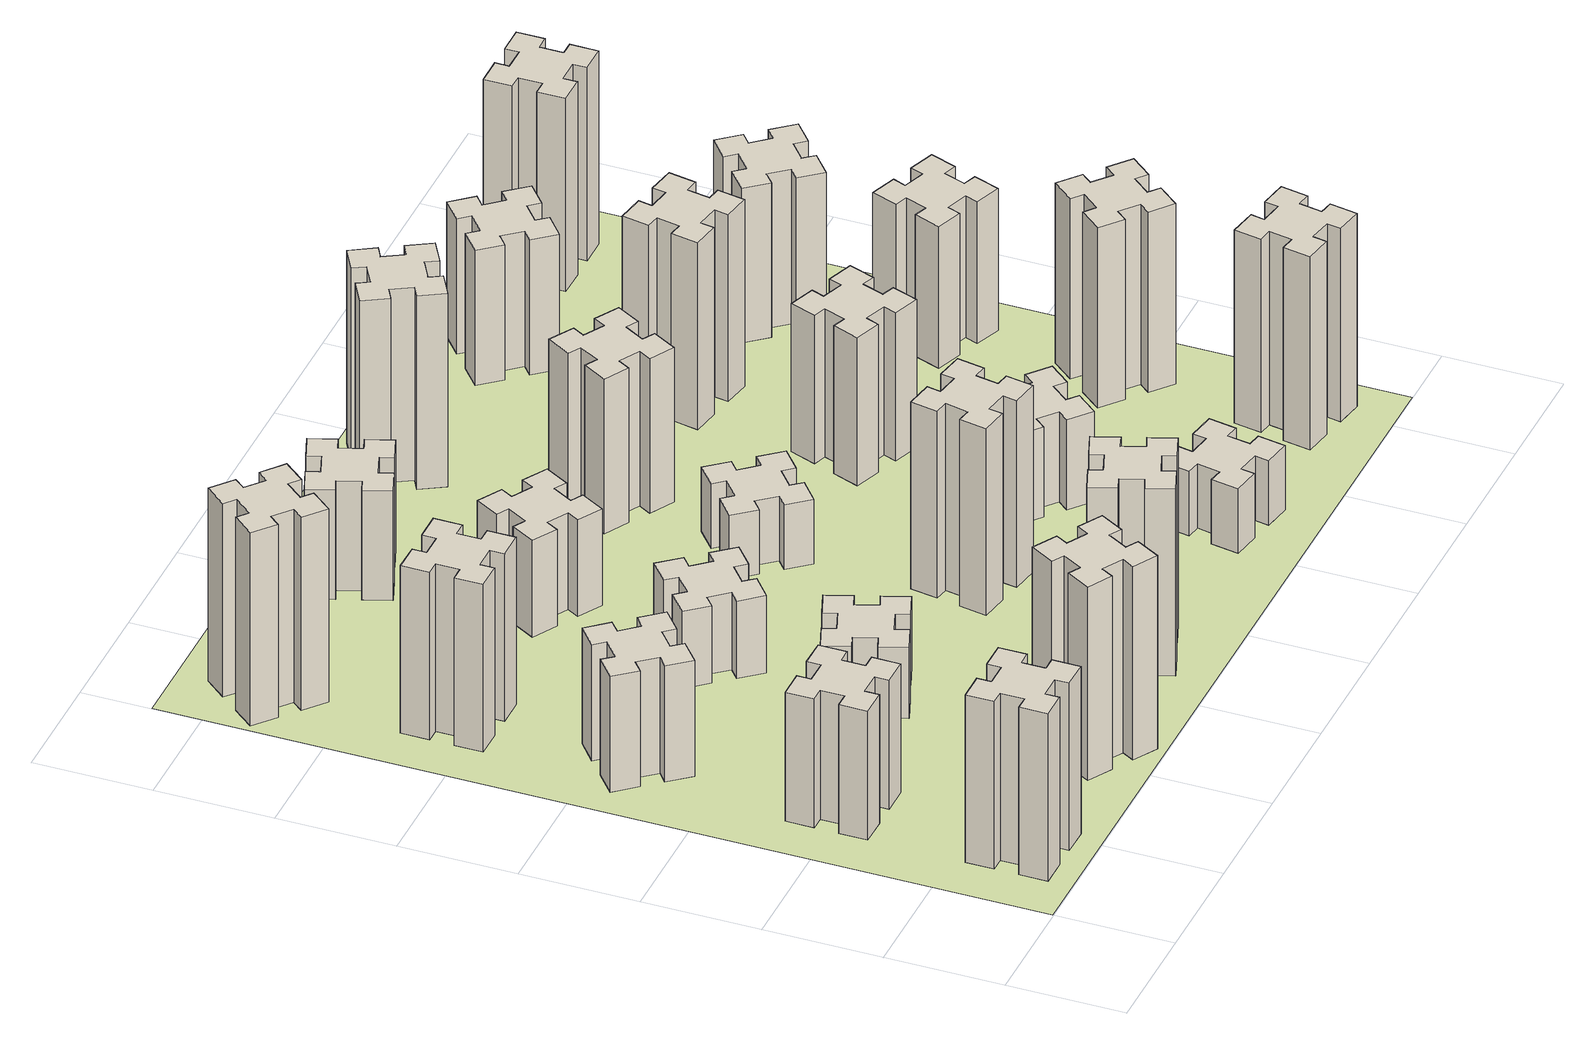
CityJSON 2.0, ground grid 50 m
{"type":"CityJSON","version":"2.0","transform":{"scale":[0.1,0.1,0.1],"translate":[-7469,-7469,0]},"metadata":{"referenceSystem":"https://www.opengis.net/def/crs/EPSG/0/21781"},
"CityObjects":{
"building1":{"type":"Building","attributes":{"class":"1000","function":"1000","usage":"1000","yearOfConstruction":2016,"roofType":"1000","measuredHeight":78,"storeysAboveGround":30,"storeysBelowGround":0},"geometry":[{"type":"Solid","lod":"1","boundaries":[[[[0,1,2,3,4,5,6,7,8,9,10,11,12,13,14,15,16,17,18,19]],[[17,16,20,21]],[[16,15,22,20]],[[15,14,23,22]],[[14,13,24,23]],[[13,12,25,24]],[[12,11,26,25]],[[11,10,27,26]],[[10,9,28,27]],[[9,8,29,28]],[[8,7,30,29]],[[7,6,31,30]],[[6,5,32,31]],[[5,4,33,32]],[[4,3,34,33]],[[3,2,35,34]],[[2,1,36,35]],[[1,0,37,36]],[[0,19,38,37]],[[19,18,39,38]],[[18,17,21,39]],[[24,25,26,27,28,29,30,31,32,33,34,35,36,37,38,39,21,20,22,23]]]]}]},
"building2":{"type":"Building","attributes":{"class":"1000","function":"1000","usage":"1000","yearOfConstruction":2016,"roofType":"1000","measuredHeight":60,"storeysAboveGround":30,"storeysBelowGround":0},"geometry":[{"type":"Solid","lod":"1","boundaries":[[[[40,41,42,43,44,45,46,47,48,49,50,51,52,53,54,55,56,57,58,59]],[[57,56,60,61]],[[56,55,62,60]],[[55,54,63,62]],[[54,53,64,63]],[[53,52,65,64]],[[52,51,66,65]],[[51,50,67,66]],[[50,49,68,67]],[[49,48,69,68]],[[48,47,70,69]],[[47,46,71,70]],[[46,45,72,71]],[[45,44,73,72]],[[44,43,74,73]],[[43,42,75,74]],[[42,41,76,75]],[[41,40,77,76]],[[40,59,78,77]],[[59,58,79,78]],[[58,57,61,79]],[[64,65,66,67,68,69,70,71,72,73,74,75,76,77,78,79,61,60,62,63]]]]}]},
"building3":{"type":"Building","attributes":{"class":"1000","function":"1000","usage":"1000","yearOfConstruction":2016,"roofType":"1000","measuredHeight":54,"storeysAboveGround":30,"storeysBelowGround":0},"geometry":[{"type":"Solid","lod":"1","boundaries":[[[[80,81,82,83,84,85,86,87,88,89,90,91,92,93,94,95,96,97,98,99]],[[97,96,100,101]],[[96,95,102,100]],[[95,94,103,102]],[[94,93,104,103]],[[93,92,105,104]],[[92,91,106,105]],[[91,90,107,106]],[[90,89,108,107]],[[89,88,109,108]],[[88,87,110,109]],[[87,86,111,110]],[[86,85,112,111]],[[85,84,113,112]],[[84,83,114,113]],[[83,82,115,114]],[[82,81,116,115]],[[81,80,117,116]],[[80,99,118,117]],[[99,98,119,118]],[[98,97,101,119]],[[104,105,106,107,108,109,110,111,112,113,114,115,116,117,118,119,101,100,102,103]]]]}]},
"building4":{"type":"Building","attributes":{"class":"1000","function":"1000","usage":"1000","yearOfConstruction":2016,"roofType":"1000","measuredHeight":78,"storeysAboveGround":30,"storeysBelowGround":0},"geometry":[{"type":"Solid","lod":"1","boundaries":[[[[120,121,122,123,124,125,126,127,128,129,130,131,132,133,134,135,136,137,138,139]],[[137,136,140,141]],[[136,135,142,140]],[[135,134,143,142]],[[134,133,144,143]],[[133,132,145,144]],[[132,131,146,145]],[[131,130,147,146]],[[130,129,148,147]],[[129,128,149,148]],[[128,127,150,149]],[[127,126,151,150]],[[126,125,152,151]],[[125,124,153,152]],[[124,123,154,153]],[[123,122,155,154]],[[122,121,156,155]],[[121,120,157,156]],[[120,139,158,157]],[[139,138,159,158]],[[138,137,141,159]],[[144,145,146,147,148,149,150,151,152,153,154,155,156,157,158,159,141,140,142,143]]]]}]},
"building5":{"type":"Building","attributes":{"class":"1000","function":"1000","usage":"1000","yearOfConstruction":2016,"roofType":"1000","measuredHeight":90,"storeysAboveGround":30,"storeysBelowGround":0},"geometry":[{"type":"Solid","lod":"1","boundaries":[[[[160,161,162,163,164,165,166,167,168,169,170,171,172,173,174,175,176,177,178,179]],[[177,176,180,181]],[[176,175,182,180]],[[175,174,183,182]],[[174,173,184,183]],[[173,172,185,184]],[[172,171,186,185]],[[171,170,187,186]],[[170,169,188,187]],[[169,168,189,188]],[[168,167,190,189]],[[167,166,191,190]],[[166,165,192,191]],[[165,164,193,192]],[[164,163,194,193]],[[163,162,195,194]],[[162,161,196,195]],[[161,160,197,196]],[[160,179,198,197]],[[179,178,199,198]],[[178,177,181,199]],[[184,185,186,187,188,189,190,191,192,193,194,195,196,197,198,199,181,180,182,183]]]]}]},
"building6":{"type":"Building","attributes":{"class":"1000","function":"1000","usage":"1000","yearOfConstruction":2016,"roofType":"1000","measuredHeight":90,"storeysAboveGround":30,"storeysBelowGround":0},"geometry":[{"type":"Solid","lod":"1","boundaries":[[[[200,201,202,203,204,205,206,207,208,209,210,211,212,213,214,215,216,217,218,219]],[[217,216,220,221]],[[216,215,222,220]],[[215,214,223,222]],[[214,213,224,223]],[[213,212,225,224]],[[212,211,226,225]],[[211,210,227,226]],[[210,209,228,227]],[[209,208,229,228]],[[208,207,230,229]],[[207,206,231,230]],[[206,205,232,231]],[[205,204,233,232]],[[204,203,234,233]],[[203,202,235,234]],[[202,201,236,235]],[[201,200,237,236]],[[200,219,238,237]],[[219,218,239,238]],[[218,217,221,239]],[[224,225,226,227,228,229,230,231,232,233,234,235,236,237,238,239,221,220,222,223]]]]}]},
"building7":{"type":"Building","attributes":{"class":"1000","function":"1000","usage":"1000","yearOfConstruction":2016,"roofType":"1000","measuredHeight":33,"storeysAboveGround":30,"storeysBelowGround":0},"geometry":[{"type":"Solid","lod":"1","boundaries":[[[[240,241,242,243,244,245,246,247,248,249,250,251,252,253,254,255,256,257,258,259]],[[257,256,260,261]],[[256,255,262,260]],[[255,254,263,262]],[[254,253,264,263]],[[253,252,265,264]],[[252,251,266,265]],[[251,250,267,266]],[[250,249,268,267]],[[249,248,269,268]],[[248,247,270,269]],[[247,246,271,270]],[[246,245,272,271]],[[245,244,273,272]],[[244,243,274,273]],[[243,242,275,274]],[[242,241,276,275]],[[241,240,277,276]],[[240,259,278,277]],[[259,258,279,278]],[[258,257,261,279]],[[264,265,266,267,268,269,270,271,272,273,274,275,276,277,278,279,261,260,262,263]]]]}]},
"building8":{"type":"Building","attributes":{"class":"1000","function":"1000","usage":"1000","yearOfConstruction":2016,"roofType":"1000","measuredHeight":36,"storeysAboveGround":30,"storeysBelowGround":0},"geometry":[{"type":"Solid","lod":"1","boundaries":[[[[280,281,282,283,284,285,286,287,288,289,290,291,292,293,294,295,296,297,298,299]],[[297,296,300,301]],[[296,295,302,300]],[[295,294,303,302]],[[294,293,304,303]],[[293,292,305,304]],[[292,291,306,305]],[[291,290,307,306]],[[290,289,308,307]],[[289,288,309,308]],[[288,287,310,309]],[[287,286,311,310]],[[286,285,312,311]],[[285,284,313,312]],[[284,283,314,313]],[[283,282,315,314]],[[282,281,316,315]],[[281,280,317,316]],[[280,299,318,317]],[[299,298,319,318]],[[298,297,301,319]],[[304,305,306,307,308,309,310,311,312,313,314,315,316,317,318,319,301,300,302,303]]]]}]},
"building9":{"type":"Building","attributes":{"class":"1000","function":"1000","usage":"1000","yearOfConstruction":2016,"roofType":"1000","measuredHeight":87,"storeysAboveGround":30,"storeysBelowGround":0},"geometry":[{"type":"Solid","lod":"1","boundaries":[[[[320,321,322,323,324,325,326,327,328,329,330,331,332,333,334,335,336,337,338,339]],[[337,336,340,341]],[[336,335,342,340]],[[335,334,343,342]],[[334,333,344,343]],[[333,332,345,344]],[[332,331,346,345]],[[331,330,347,346]],[[330,329,348,347]],[[329,328,349,348]],[[328,327,350,349]],[[327,326,351,350]],[[326,325,352,351]],[[325,324,353,352]],[[324,323,354,353]],[[323,322,355,354]],[[322,321,356,355]],[[321,320,357,356]],[[320,339,358,357]],[[339,338,359,358]],[[338,337,341,359]],[[344,345,346,347,348,349,350,351,352,353,354,355,356,357,358,359,341,340,342,343]]]]}]},
"building10":{"type":"Building","attributes":{"class":"1000","function":"1000","usage":"1000","yearOfConstruction":2016,"roofType":"1000","measuredHeight":45,"storeysAboveGround":30,"storeysBelowGround":0},"geometry":[{"type":"Solid","lod":"1","boundaries":[[[[360,361,362,363,364,365,366,367,368,369,370,371,372,373,374,375,376,377,378,379]],[[377,376,380,381]],[[376,375,382,380]],[[375,374,383,382]],[[374,373,384,383]],[[373,372,385,384]],[[372,371,386,385]],[[371,370,387,386]],[[370,369,388,387]],[[369,368,389,388]],[[368,367,390,389]],[[367,366,391,390]],[[366,365,392,391]],[[365,364,393,392]],[[364,363,394,393]],[[363,362,395,394]],[[362,361,396,395]],[[361,360,397,396]],[[360,379,398,397]],[[379,378,399,398]],[[378,377,381,399]],[[384,385,386,387,388,389,390,391,392,393,394,395,396,397,398,399,381,380,382,383]]]]}]},
"building11":{"type":"Building","attributes":{"class":"1000","function":"1000","usage":"1000","yearOfConstruction":2016,"roofType":"1000","measuredHeight":51,"storeysAboveGround":30,"storeysBelowGround":0},"geometry":[{"type":"Solid","lod":"1","boundaries":[[[[400,401,402,403,404,405,406,407,408,409,410,411,412,413,414,415,416,417,418,419]],[[417,416,420,421]],[[416,415,422,420]],[[415,414,423,422]],[[414,413,424,423]],[[413,412,425,424]],[[412,411,426,425]],[[411,410,427,426]],[[410,409,428,427]],[[409,408,429,428]],[[408,407,430,429]],[[407,406,431,430]],[[406,405,432,431]],[[405,404,433,432]],[[404,403,434,433]],[[403,402,435,434]],[[402,401,436,435]],[[401,400,437,436]],[[400,419,438,437]],[[419,418,439,438]],[[418,417,421,439]],[[424,425,426,427,428,429,430,431,432,433,434,435,436,437,438,439,421,420,422,423]]]]}]},
"building12":{"type":"Building","attributes":{"class":"1000","function":"1000","usage":"1000","yearOfConstruction":2016,"roofType":"1000","measuredHeight":87,"storeysAboveGround":30,"storeysBelowGround":0},"geometry":[{"type":"Solid","lod":"1","boundaries":[[[[440,441,442,443,444,445,446,447,448,449,450,451,452,453,454,455,456,457,458,459]],[[457,456,460,461]],[[456,455,462,460]],[[455,454,463,462]],[[454,453,464,463]],[[453,452,465,464]],[[452,451,466,465]],[[451,450,467,466]],[[450,449,468,467]],[[449,448,469,468]],[[448,447,470,469]],[[447,446,471,470]],[[446,445,472,471]],[[445,444,473,472]],[[444,443,474,473]],[[443,442,475,474]],[[442,441,476,475]],[[441,440,477,476]],[[440,459,478,477]],[[459,458,479,478]],[[458,457,461,479]],[[464,465,466,467,468,469,470,471,472,473,474,475,476,477,478,479,461,460,462,463]]]]}]},
"building13":{"type":"Building","attributes":{"class":"1000","function":"1000","usage":"1000","yearOfConstruction":2016,"roofType":"1000","measuredHeight":30,"storeysAboveGround":30,"storeysBelowGround":0},"geometry":[{"type":"Solid","lod":"1","boundaries":[[[[480,481,482,483,484,485,486,487,488,489,490,491,492,493,494,495,496,497,498,499]],[[497,496,500,501]],[[496,495,502,500]],[[495,494,503,502]],[[494,493,504,503]],[[493,492,505,504]],[[492,491,506,505]],[[491,490,507,506]],[[490,489,508,507]],[[489,488,509,508]],[[488,487,510,509]],[[487,486,511,510]],[[486,485,512,511]],[[485,484,513,512]],[[484,483,514,513]],[[483,482,515,514]],[[482,481,516,515]],[[481,480,517,516]],[[480,499,518,517]],[[499,498,519,518]],[[498,497,501,519]],[[504,505,506,507,508,509,510,511,512,513,514,515,516,517,518,519,501,500,502,503]]]]}]},
"building14":{"type":"Building","attributes":{"class":"1000","function":"1000","usage":"1000","yearOfConstruction":2016,"roofType":"1000","measuredHeight":72,"storeysAboveGround":30,"storeysBelowGround":0},"geometry":[{"type":"Solid","lod":"1","boundaries":[[[[520,521,522,523,524,525,526,527,528,529,530,531,532,533,534,535,536,537,538,539]],[[537,536,540,541]],[[536,535,542,540]],[[535,534,543,542]],[[534,533,544,543]],[[533,532,545,544]],[[532,531,546,545]],[[531,530,547,546]],[[530,529,548,547]],[[529,528,549,548]],[[528,527,550,549]],[[527,526,551,550]],[[526,525,552,551]],[[525,524,553,552]],[[524,523,554,553]],[[523,522,555,554]],[[522,521,556,555]],[[521,520,557,556]],[[520,539,558,557]],[[539,538,559,558]],[[538,537,541,559]],[[544,545,546,547,548,549,550,551,552,553,554,555,556,557,558,559,541,540,542,543]]]]}]},
"building15":{"type":"Building","attributes":{"class":"1000","function":"1000","usage":"1000","yearOfConstruction":2016,"roofType":"1000","measuredHeight":30,"storeysAboveGround":30,"storeysBelowGround":0},"geometry":[{"type":"Solid","lod":"1","boundaries":[[[[560,561,562,563,564,565,566,567,568,569,570,571,572,573,574,575,576,577,578,579]],[[577,576,580,581]],[[576,575,582,580]],[[575,574,583,582]],[[574,573,584,583]],[[573,572,585,584]],[[572,571,586,585]],[[571,570,587,586]],[[570,569,588,587]],[[569,568,589,588]],[[568,567,590,589]],[[567,566,591,590]],[[566,565,592,591]],[[565,564,593,592]],[[564,563,594,593]],[[563,562,595,594]],[[562,561,596,595]],[[561,560,597,596]],[[560,579,598,597]],[[579,578,599,598]],[[578,577,581,599]],[[584,585,586,587,588,589,590,591,592,593,594,595,596,597,598,599,581,580,582,583]]]]}]},
"building16":{"type":"Building","attributes":{"class":"1000","function":"1000","usage":"1000","yearOfConstruction":2016,"roofType":"1000","measuredHeight":90,"storeysAboveGround":30,"storeysBelowGround":0},"geometry":[{"type":"Solid","lod":"1","boundaries":[[[[600,601,602,603,604,605,606,607,608,609,610,611,612,613,614,615,616,617,618,619]],[[617,616,620,621]],[[616,615,622,620]],[[615,614,623,622]],[[614,613,624,623]],[[613,612,625,624]],[[612,611,626,625]],[[611,610,627,626]],[[610,609,628,627]],[[609,608,629,628]],[[608,607,630,629]],[[607,606,631,630]],[[606,605,632,631]],[[605,604,633,632]],[[604,603,634,633]],[[603,602,635,634]],[[602,601,636,635]],[[601,600,637,636]],[[600,619,638,637]],[[619,618,639,638]],[[618,617,621,639]],[[624,625,626,627,628,629,630,631,632,633,634,635,636,637,638,639,621,620,622,623]]]]}]},
"building17":{"type":"Building","attributes":{"class":"1000","function":"1000","usage":"1000","yearOfConstruction":2016,"roofType":"1000","measuredHeight":42,"storeysAboveGround":30,"storeysBelowGround":0},"geometry":[{"type":"Solid","lod":"1","boundaries":[[[[640,641,642,643,644,645,646,647,648,649,650,651,652,653,654,655,656,657,658,659]],[[657,656,660,661]],[[656,655,662,660]],[[655,654,663,662]],[[654,653,664,663]],[[653,652,665,664]],[[652,651,666,665]],[[651,650,667,666]],[[650,649,668,667]],[[649,648,669,668]],[[648,647,670,669]],[[647,646,671,670]],[[646,645,672,671]],[[645,644,673,672]],[[644,643,674,673]],[[643,642,675,674]],[[642,641,676,675]],[[641,640,677,676]],[[640,659,678,677]],[[659,658,679,678]],[[658,657,661,679]],[[664,665,666,667,668,669,670,671,672,673,674,675,676,677,678,679,661,660,662,663]]]]}]},
"building18":{"type":"Building","attributes":{"class":"1000","function":"1000","usage":"1000","yearOfConstruction":2016,"roofType":"1000","measuredHeight":69,"storeysAboveGround":30,"storeysBelowGround":0},"geometry":[{"type":"Solid","lod":"1","boundaries":[[[[680,681,682,683,684,685,686,687,688,689,690,691,692,693,694,695,696,697,698,699]],[[697,696,700,701]],[[696,695,702,700]],[[695,694,703,702]],[[694,693,704,703]],[[693,692,705,704]],[[692,691,706,705]],[[691,690,707,706]],[[690,689,708,707]],[[689,688,709,708]],[[688,687,710,709]],[[687,686,711,710]],[[686,685,712,711]],[[685,684,713,712]],[[684,683,714,713]],[[683,682,715,714]],[[682,681,716,715]],[[681,680,717,716]],[[680,699,718,717]],[[699,698,719,718]],[[698,697,701,719]],[[704,705,706,707,708,709,710,711,712,713,714,715,716,717,718,719,701,700,702,703]]]]}]},
"building19":{"type":"Building","attributes":{"class":"1000","function":"1000","usage":"1000","yearOfConstruction":2016,"roofType":"1000","measuredHeight":87,"storeysAboveGround":30,"storeysBelowGround":0},"geometry":[{"type":"Solid","lod":"1","boundaries":[[[[720,721,722,723,724,725,726,727,728,729,730,731,732,733,734,735,736,737,738,739]],[[737,736,740,741]],[[736,735,742,740]],[[735,734,743,742]],[[734,733,744,743]],[[733,732,745,744]],[[732,731,746,745]],[[731,730,747,746]],[[730,729,748,747]],[[729,728,749,748]],[[728,727,750,749]],[[727,726,751,750]],[[726,725,752,751]],[[725,724,753,752]],[[724,723,754,753]],[[723,722,755,754]],[[722,721,756,755]],[[721,720,757,756]],[[720,739,758,757]],[[739,738,759,758]],[[738,737,741,759]],[[744,745,746,747,748,749,750,751,752,753,754,755,756,757,758,759,741,740,742,743]]]]}]},
"building20":{"type":"Building","attributes":{"class":"1000","function":"1000","usage":"1000","yearOfConstruction":2016,"roofType":"1000","measuredHeight":90,"storeysAboveGround":30,"storeysBelowGround":0},"geometry":[{"type":"Solid","lod":"1","boundaries":[[[[760,761,762,763,764,765,766,767,768,769,770,771,772,773,774,775,776,777,778,779]],[[777,776,780,781]],[[776,775,782,780]],[[775,774,783,782]],[[774,773,784,783]],[[773,772,785,784]],[[772,771,786,785]],[[771,770,787,786]],[[770,769,788,787]],[[769,768,789,788]],[[768,767,790,789]],[[767,766,791,790]],[[766,765,792,791]],[[765,764,793,792]],[[764,763,794,793]],[[763,762,795,794]],[[762,761,796,795]],[[761,760,797,796]],[[760,779,798,797]],[[779,778,799,798]],[[778,777,781,799]],[[784,785,786,787,788,789,790,791,792,793,794,795,796,797,798,799,781,780,782,783]]]]}]},
"building21":{"type":"Building","attributes":{"class":"1000","function":"1000","usage":"1000","yearOfConstruction":2016,"roofType":"1000","measuredHeight":63,"storeysAboveGround":30,"storeysBelowGround":0},"geometry":[{"type":"Solid","lod":"1","boundaries":[[[[800,801,802,803,804,805,806,807,808,809,810,811,812,813,814,815,816,817,818,819]],[[817,816,820,821]],[[816,815,822,820]],[[815,814,823,822]],[[814,813,824,823]],[[813,812,825,824]],[[812,811,826,825]],[[811,810,827,826]],[[810,809,828,827]],[[809,808,829,828]],[[808,807,830,829]],[[807,806,831,830]],[[806,805,832,831]],[[805,804,833,832]],[[804,803,834,833]],[[803,802,835,834]],[[802,801,836,835]],[[801,800,837,836]],[[800,819,838,837]],[[819,818,839,838]],[[818,817,821,839]],[[824,825,826,827,828,829,830,831,832,833,834,835,836,837,838,839,821,820,822,823]]]]}]},
"building22":{"type":"Building","attributes":{"class":"1000","function":"1000","usage":"1000","yearOfConstruction":2016,"roofType":"1000","measuredHeight":84,"storeysAboveGround":30,"storeysBelowGround":0},"geometry":[{"type":"Solid","lod":"1","boundaries":[[[[840,841,842,843,844,845,846,847,848,849,850,851,852,853,854,855,856,857,858,859]],[[857,856,860,861]],[[856,855,862,860]],[[855,854,863,862]],[[854,853,864,863]],[[853,852,865,864]],[[852,851,866,865]],[[851,850,867,866]],[[850,849,868,867]],[[849,848,869,868]],[[848,847,870,869]],[[847,846,871,870]],[[846,845,872,871]],[[845,844,873,872]],[[844,843,874,873]],[[843,842,875,874]],[[842,841,876,875]],[[841,840,877,876]],[[840,859,878,877]],[[859,858,879,878]],[[858,857,861,879]],[[864,865,866,867,868,869,870,871,872,873,874,875,876,877,878,879,861,860,862,863]]]]}]},
"building23":{"type":"Building","attributes":{"class":"1000","function":"1000","usage":"1000","yearOfConstruction":2016,"roofType":"1000","measuredHeight":66,"storeysAboveGround":30,"storeysBelowGround":0},"geometry":[{"type":"Solid","lod":"1","boundaries":[[[[880,881,882,883,884,885,886,887,888,889,890,891,892,893,894,895,896,897,898,899]],[[897,896,900,901]],[[896,895,902,900]],[[895,894,903,902]],[[894,893,904,903]],[[893,892,905,904]],[[892,891,906,905]],[[891,890,907,906]],[[890,889,908,907]],[[889,888,909,908]],[[888,887,910,909]],[[887,886,911,910]],[[886,885,912,911]],[[885,884,913,912]],[[884,883,914,913]],[[883,882,915,914]],[[882,881,916,915]],[[881,880,917,916]],[[880,899,918,917]],[[899,898,919,918]],[[898,897,901,919]],[[904,905,906,907,908,909,910,911,912,913,914,915,916,917,918,919,901,900,902,903]]]]}]},
"building24":{"type":"Building","attributes":{"class":"1000","function":"1000","usage":"1000","yearOfConstruction":2016,"roofType":"1000","measuredHeight":72,"storeysAboveGround":30,"storeysBelowGround":0},"geometry":[{"type":"Solid","lod":"1","boundaries":[[[[920,921,922,923,924,925,926,927,928,929,930,931,932,933,934,935,936,937,938,939]],[[937,936,940,941]],[[936,935,942,940]],[[935,934,943,942]],[[934,933,944,943]],[[933,932,945,944]],[[932,931,946,945]],[[931,930,947,946]],[[930,929,948,947]],[[929,928,949,948]],[[928,927,950,949]],[[927,926,951,950]],[[926,925,952,951]],[[925,924,953,952]],[[924,923,954,953]],[[923,922,955,954]],[[922,921,956,955]],[[921,920,957,956]],[[920,939,958,957]],[[939,938,959,958]],[[938,937,941,959]],[[944,945,946,947,948,949,950,951,952,953,954,955,956,957,958,959,941,940,942,943]]]]}]},
"building25":{"type":"Building","attributes":{"class":"1000","function":"1000","usage":"1000","yearOfConstruction":2016,"roofType":"1000","measuredHeight":90,"storeysAboveGround":30,"storeysBelowGround":0},"geometry":[{"type":"Solid","lod":"1","boundaries":[[[[960,961,962,963,964,965,966,967,968,969,970,971,972,973,974,975,976,977,978,979]],[[977,976,980,981]],[[976,975,982,980]],[[975,974,983,982]],[[974,973,984,983]],[[973,972,985,984]],[[972,971,986,985]],[[971,970,987,986]],[[970,969,988,987]],[[969,968,989,988]],[[968,967,990,989]],[[967,966,991,990]],[[966,965,992,991]],[[965,964,993,992]],[[964,963,994,993]],[[963,962,995,994]],[[962,961,996,995]],[[961,960,997,996]],[[960,979,998,997]],[[979,978,999,998]],[[978,977,981,999]],[[984,985,986,987,988,989,990,991,992,993,994,995,996,997,998,999,981,980,982,983]]]]}]},
"landuse1":{"type":"LandUse","attributes":{"name":"plot1","function":"1010"},"geometry":[{"type":"MultiSurface","lod":"1","boundaries":[[[1000,1001,1002,1003]]]}]}
},
"vertices":[
[265,325,0],[265,225,0],[205,225,0],[205,105,0],[325,105,0],[325,165,0],[425,165,0],[425,105,0],[545,105,0],[545,225,0],[485,225,0],[485,325,0],[545,325,0],[545,445,0],[425,445,0],[425,385,0],[325,385,0],[325,445,0],[205,445,0],[205,325,0],[325,385,780],[325,445,780],[425,385,780],[425,445,780],[545,445,780],[545,325,780],[485,325,780],[485,225,780],[545,225,780],[545,105,780],[425,105,780],[425,165,780],[325,165,780],[325,105,780],[205,105,780],[205,225,780],[265,225,780],[265,325,780],[205,325,780],[205,445,780],
[265,1065,0],[265,965,0],[205,965,0],[205,845,0],[325,845,0],[325,905,0],[425,905,0],[425,845,0],[545,845,0],[545,965,0],[485,965,0],[485,1065,0],[545,1065,0],[545,1185,0],[425,1185,0],[425,1125,0],[325,1125,0],[325,1185,0],[205,1185,0],[205,1065,0],[325,1125,600],[325,1185,600],[425,1125,600],[425,1185,600],[545,1185,600],[545,1065,600],[485,1065,600],[485,965,600],[545,965,600],[545,845,600],[425,845,600],[425,905,600],[325,905,600],[325,845,600],[205,845,600],[205,965,600],[265,965,600],[265,1065,600],[205,1065,600],[205,1185,600],
[492,1888,0],[427,1964,0],[473,2003,0],[396,2095,0],[304,2018,0],[343,1972,0],[266,1907,0],[228,1953,0],[136,1876,0],[213,1784,0],[259,1823,0],[323,1746,0],[277,1708,0],[354,1616,0],[446,1693,0],[408,1739,0],[484,1803,0],[523,1757,0],[615,1834,0],[538,1926,0],[484,1803,540],[523,1757,540],[408,1739,540],[446,1693,540],[354,1616,540],[277,1708,540],[323,1746,540],[259,1823,540],[213,1784,540],[136,1876,540],[228,1953,540],[266,1907,540],[343,1972,540],[304,2018,540],[396,2095,540],[473,2003,540],[427,1964,540],[492,1888,540],[538,1926,540],[615,1834,540],
[485,2545,0],[485,2645,0],[545,2645,0],[545,2765,0],[425,2765,0],[425,2705,0],[325,2705,0],[325,2765,0],[205,2765,0],[205,2645,0],[265,2645,0],[265,2545,0],[205,2545,0],[205,2425,0],[325,2425,0],[325,2485,0],[425,2485,0],[425,2425,0],[545,2425,0],[545,2545,0],[425,2485,780],[425,2425,780],[325,2485,780],[325,2425,780],[205,2425,780],[205,2545,780],[265,2545,780],[265,2645,780],[205,2645,780],[205,2765,780],[325,2765,780],[325,2705,780],[425,2705,780],[425,2765,780],[545,2765,780],[545,2645,780],[485,2645,780],[485,2545,780],[545,2545,780],[545,2425,780],
[1214,346,0],[1127,396,0],[1157,448,0],[1053,508,0],[993,404,0],[1045,374,0],[995,287,0],[943,317,0],[883,213,0],[987,153,0],[1017,205,0],[1104,155,0],[1074,103,0],[1178,43,0],[1238,147,0],[1186,177,0],[1236,264,0],[1288,234,0],[1348,338,0],[1244,398,0],[1236,264,900],[1288,234,900],[1186,177,900],[1238,147,900],[1178,43,900],[1074,103,900],[1104,155,900],[1017,205,900],[987,153,900],[883,213,900],[943,317,900],[995,287,900],[1045,374,900],[993,404,900],[1053,508,900],[1157,448,900],[1127,396,900],[1214,346,900],[1244,398,900],[1348,338,900],
[384,3387,0],[308,3452,0],[346,3498,0],[254,3575,0],[177,3483,0],[223,3444,0],[159,3368,0],[113,3406,0],[36,3314,0],[128,3237,0],[166,3283,0],[243,3219,0],[204,3173,0],[296,3096,0],[373,3188,0],[327,3226,0],[392,3303,0],[438,3264,0],[515,3356,0],[423,3433,0],[392,3303,900],[438,3264,900],[327,3226,900],[373,3188,900],[296,3096,900],[204,3173,900],[243,3219,900],[166,3283,900],[128,3237,900],[36,3314,900],[113,3406,900],[159,3368,900],[223,3444,900],[177,3483,900],[254,3575,900],[346,3498,900],[308,3452,900],[384,3387,900],[423,3433,900],[515,3356,900],
[1125,1336,0],[1031,1302,0],[1010,1358,0],[897,1317,0],[939,1204,0],[995,1225,0],[1029,1131,0],[973,1110,0],[1014,997,0],[1127,1039,0],[1106,1095,0],[1200,1129,0],[1220,1073,0],[1333,1114,0],[1292,1227,0],[1236,1206,0],[1202,1300,0],[1258,1320,0],[1217,1433,0],[1104,1392,0],[1202,1300,330],[1258,1320,330],[1236,1206,330],[1292,1227,330],[1333,1114,330],[1220,1073,330],[1200,1129,330],[1106,1095,330],[1127,1039,330],[1014,997,330],[973,1110,330],[1029,1131,330],[995,1225,330],[939,1204,330],[897,1317,330],[1010,1358,330],[1031,1302,330],[1125,1336,330],[1104,1392,330],[1217,1433,330],
[1083,1972,0],[1006,1907,0],[968,1953,0],[876,1876,0],[953,1784,0],[999,1823,0],[1063,1746,0],[1017,1708,0],[1094,1616,0],[1186,1693,0],[1148,1739,0],[1224,1803,0],[1263,1757,0],[1355,1834,0],[1278,1926,0],[1232,1888,0],[1167,1964,0],[1213,2003,0],[1136,2095,0],[1044,2018,0],[1167,1964,360],[1213,2003,360],[1232,1888,360],[1278,1926,360],[1355,1834,360],[1263,1757,360],[1224,1803,360],[1148,1739,360],[1186,1693,360],[1094,1616,360],[1017,1708,360],[1063,1746,360],[999,1823,360],[953,1784,360],[876,1876,360],[968,1953,360],[1006,1907,360],[1083,1972,360],[1044,2018,360],[1136,2095,360],
[1765,496,0],[1671,462,0],[1650,518,0],[1537,477,0],[1579,364,0],[1635,385,0],[1669,291,0],[1613,270,0],[1654,157,0],[1767,199,0],[1746,255,0],[1840,289,0],[1860,233,0],[1973,274,0],[1932,387,0],[1876,366,0],[1842,460,0],[1898,480,0],[1857,593,0],[1744,552,0],[1842,460,870],[1898,480,870],[1876,366,870],[1932,387,870],[1973,274,870],[1860,233,870],[1840,289,870],[1746,255,870],[1767,199,870],[1654,157,870],[1613,270,870],[1669,291,870],[1635,385,870],[1579,364,870],[1537,477,870],[1650,518,870],[1671,462,870],[1765,496,870],[1744,552,870],[1857,593,870],
[1117,2525,0],[1204,2475,0],[1174,2423,0],[1278,2363,0],[1338,2467,0],[1286,2497,0],[1336,2584,0],[1388,2554,0],[1448,2658,0],[1344,2718,0],[1314,2666,0],[1227,2716,0],[1257,2768,0],[1153,2828,0],[1093,2724,0],[1145,2694,0],[1095,2607,0],[1043,2637,0],[983,2533,0],[1087,2473,0],[1095,2607,450],[1043,2637,450],[1145,2694,450],[1093,2724,450],[1153,2828,450],[1257,2768,450],[1227,2716,450],[1314,2666,450],[1344,2718,450],[1448,2658,450],[1388,2554,450],[1336,2584,450],[1286,2497,450],[1338,2467,450],[1278,2363,450],[1174,2423,450],[1204,2475,450],[1117,2525,450],[1087,2473,450],[983,2533,450],
[1125,3456,0],[1031,3422,0],[1010,3478,0],[897,3437,0],[939,3324,0],[995,3345,0],[1029,3251,0],[973,3230,0],[1014,3117,0],[1127,3159,0],[1106,3215,0],[1200,3249,0],[1220,3193,0],[1333,3234,0],[1292,3347,0],[1236,3326,0],[1202,3420,0],[1258,3440,0],[1217,3553,0],[1104,3512,0],[1202,3420,510],[1258,3440,510],[1236,3326,510],[1292,3347,510],[1333,3234,510],[1220,3193,510],[1200,3249,510],[1106,3215,510],[1127,3159,510],[1014,3117,510],[973,3230,510],[1029,3251,510],[995,3345,510],[939,3324,510],[897,3437,510],[1010,3478,510],[1031,3422,510],[1125,3456,510],[1104,3512,510],[1217,3553,510],
[2055,1047,0],[2072,1145,0],[2131,1135,0],[2152,1253,0],[2034,1274,0],[2024,1215,0],[1925,1232,0],[1936,1291,0],[1817,1312,0],[1797,1194,0],[1856,1184,0],[1838,1085,0],[1779,1096,0],[1758,977,0],[1877,957,0],[1887,1016,0],[1985,998,0],[1975,939,0],[2093,918,0],[2114,1037,0],[1985,998,870],[1975,939,870],[1887,1016,870],[1877,957,870],[1758,977,870],[1779,1096,870],[1838,1085,870],[1856,1184,870],[1797,1194,870],[1817,1312,870],[1936,1291,870],[1925,1232,870],[2024,1215,870],[2034,1274,870],[2152,1253,870],[2131,1135,870],[2072,1145,870],[2055,1047,870],[2114,1037,870],[2093,918,870],
[1972,1988,0],[1907,2064,0],[1953,2103,0],[1876,2195,0],[1784,2118,0],[1823,2072,0],[1746,2007,0],[1708,2053,0],[1616,1976,0],[1693,1884,0],[1739,1923,0],[1803,1846,0],[1757,1808,0],[1834,1716,0],[1926,1793,0],[1888,1839,0],[1964,1903,0],[2003,1857,0],[2095,1934,0],[2018,2026,0],[1964,1903,300],[2003,1857,300],[1888,1839,300],[1926,1793,300],[1834,1716,300],[1757,1808,300],[1803,1846,300],[1739,1923,300],[1693,1884,300],[1616,1976,300],[1708,2053,300],[1746,2007,300],[1823,2072,300],[1784,2118,300],[1876,2195,300],[1953,2103,300],[1907,2064,300],[1972,1988,300],[2018,2026,300],[2095,1934,300],
[2026,2497,0],[2076,2584,0],[2128,2554,0],[2188,2658,0],[2084,2718,0],[2054,2666,0],[1967,2716,0],[1997,2768,0],[1893,2828,0],[1833,2724,0],[1885,2694,0],[1835,2607,0],[1783,2637,0],[1723,2533,0],[1827,2473,0],[1857,2525,0],[1944,2475,0],[1914,2423,0],[2018,2363,0],[2078,2467,0],[1944,2475,720],[1914,2423,720],[1857,2525,720],[1827,2473,720],[1723,2533,720],[1783,2637,720],[1835,2607,720],[1885,2694,720],[1833,2724,720],[1893,2828,720],[1997,2768,720],[1967,2716,720],[2054,2666,720],[2084,2718,720],[2188,2658,720],[2128,2554,720],[2076,2584,720],[2026,2497,720],[2078,2467,720],[2018,2363,720],
[2596,444,0],[2578,345,0],[2519,356,0],[2498,237,0],[2617,217,0],[2627,276,0],[2725,258,0],[2715,199,0],[2833,178,0],[2854,297,0],[2795,307,0],[2812,405,0],[2871,395,0],[2892,513,0],[2774,534,0],[2764,475,0],[2665,492,0],[2676,551,0],[2557,572,0],[2537,454,0],[2665,492,300],[2676,551,300],[2764,475,300],[2774,534,300],[2892,513,300],[2871,395,300],[2812,405,300],[2795,307,300],[2854,297,300],[2833,178,300],[2715,199,300],[2725,258,300],[2627,276,300],[2617,217,300],[2498,237,300],[2519,356,300],[2578,345,300],[2596,444,300],[2537,454,300],[2557,572,300],
[1844,3556,0],[1757,3506,0],[1727,3558,0],[1623,3498,0],[1683,3394,0],[1735,3424,0],[1785,3337,0],[1733,3307,0],[1793,3203,0],[1897,3263,0],[1867,3315,0],[1954,3365,0],[1984,3313,0],[2088,3373,0],[2028,3477,0],[1976,3447,0],[1926,3534,0],[1978,3564,0],[1918,3668,0],[1814,3608,0],[1926,3534,900],[1978,3564,900],[1976,3447,900],[2028,3477,900],[2088,3373,900],[1984,3313,900],[1954,3365,900],[1867,3315,900],[1897,3263,900],[1793,3203,900],[1733,3307,900],[1785,3337,900],[1735,3424,900],[1683,3394,900],[1623,3498,900],[1727,3558,900],[1757,3506,900],[1844,3556,900],[1814,3608,900],[1918,3668,900],
[2647,1006,0],[2712,1083,0],[2758,1044,0],[2835,1136,0],[2743,1213,0],[2704,1167,0],[2628,1232,0],[2666,1278,0],[2574,1355,0],[2497,1263,0],[2543,1224,0],[2479,1148,0],[2433,1186,0],[2356,1094,0],[2448,1017,0],[2486,1063,0],[2563,999,0],[2524,953,0],[2616,876,0],[2693,968,0],[2563,999,420],[2524,953,420],[2486,1063,420],[2448,1017,420],[2356,1094,420],[2433,1186,420],[2479,1148,420],[2543,1224,420],[2497,1263,420],[2574,1355,420],[2666,1278,420],[2628,1232,420],[2704,1167,420],[2743,1213,420],[2835,1136,420],[2758,1044,420],[2712,1083,420],[2647,1006,420],[2693,968,420],[2616,876,420],
[2682,1771,0],[2716,1865,0],[2772,1844,0],[2813,1957,0],[2700,1998,0],[2680,1942,0],[2586,1976,0],[2607,2032,0],[2494,2073,0],[2453,1960,0],[2509,1940,0],[2475,1846,0],[2419,1867,0],[2377,1754,0],[2490,1713,0],[2511,1769,0],[2605,1735,0],[2584,1679,0],[2697,1637,0],[2738,1750,0],[2605,1735,690],[2584,1679,690],[2511,1769,690],[2490,1713,690],[2377,1754,690],[2419,1867,690],[2475,1846,690],[2509,1940,690],[2453,1960,690],[2494,2073,690],[2607,2032,690],[2586,1976,690],[2680,1942,690],[2700,1998,690],[2813,1957,690],[2772,1844,690],[2716,1865,690],[2682,1771,690],[2738,1750,690],[2697,1637,690],
[2596,2664,0],[2578,2565,0],[2519,2576,0],[2498,2457,0],[2617,2437,0],[2627,2496,0],[2725,2478,0],[2715,2419,0],[2833,2398,0],[2854,2517,0],[2795,2527,0],[2812,2625,0],[2871,2615,0],[2892,2733,0],[2774,2754,0],[2764,2695,0],[2665,2712,0],[2676,2771,0],[2557,2792,0],[2537,2674,0],[2665,2712,870],[2676,2771,870],[2764,2695,870],[2774,2754,870],[2892,2733,870],[2871,2615,870],[2812,2625,870],[2795,2527,870],[2854,2517,870],[2833,2398,870],[2715,2419,870],[2725,2478,870],[2627,2496,870],[2617,2437,870],[2498,2457,870],[2519,2576,870],[2578,2565,870],[2596,2664,870],[2537,2674,870],[2557,2792,870],
[3504,475,0],[3405,492,0],[3416,551,0],[3297,572,0],[3277,454,0],[3336,444,0],[3318,345,0],[3259,356,0],[3238,237,0],[3357,217,0],[3367,276,0],[3465,258,0],[3455,199,0],[3573,178,0],[3594,297,0],[3535,307,0],[3552,405,0],[3611,395,0],[3632,513,0],[3514,534,0],[3552,405,900],[3611,395,900],[3535,307,900],[3594,297,900],[3573,178,900],[3455,199,900],[3465,258,900],[3367,276,900],[3357,217,900],[3238,237,900],[3259,356,900],[3318,345,900],[3336,444,900],[3277,454,900],[3297,572,900],[3416,551,900],[3405,492,900],[3504,475,900],[3514,534,900],[3632,513,900],
[2812,3368,0],[2747,3444,0],[2793,3483,0],[2716,3575,0],[2624,3498,0],[2663,3452,0],[2586,3387,0],[2548,3433,0],[2456,3356,0],[2533,3264,0],[2579,3303,0],[2643,3226,0],[2597,3188,0],[2674,3096,0],[2766,3173,0],[2728,3219,0],[2804,3283,0],[2843,3237,0],[2935,3314,0],[2858,3406,0],[2804,3283,630],[2843,3237,630],[2728,3219,630],[2766,3173,630],[2674,3096,630],[2597,3188,630],[2643,3226,630],[2579,3303,630],[2533,3264,630],[2456,3356,630],[2548,3433,630],[2586,3387,630],[2663,3452,630],[2624,3498,630],[2716,3575,630],[2793,3483,630],[2747,3444,630],[2812,3368,630],[2858,3406,630],[2935,3314,630],
[3487,1006,0],[3552,1083,0],[3598,1044,0],[3675,1136,0],[3583,1213,0],[3544,1167,0],[3468,1232,0],[3506,1278,0],[3414,1355,0],[3337,1263,0],[3383,1224,0],[3319,1148,0],[3273,1186,0],[3196,1094,0],[3288,1017,0],[3326,1063,0],[3403,999,0],[3364,953,0],[3456,876,0],[3533,968,0],[3403,999,840],[3364,953,840],[3326,1063,840],[3288,1017,840],[3196,1094,840],[3273,1186,840],[3319,1148,840],[3383,1224,840],[3337,1263,840],[3414,1355,840],[3506,1278,840],[3468,1232,840],[3544,1167,840],[3583,1213,840],[3675,1136,840],[3598,1044,840],[3552,1083,840],[3487,1006,840],[3533,968,840],[3456,876,840],
[3520,1942,0],[3426,1976,0],[3447,2032,0],[3334,2073,0],[3293,1960,0],[3349,1940,0],[3315,1846,0],[3259,1867,0],[3217,1754,0],[3330,1713,0],[3351,1769,0],[3445,1735,0],[3424,1679,0],[3537,1637,0],[3578,1750,0],[3522,1771,0],[3556,1865,0],[3612,1844,0],[3653,1957,0],[3540,1998,0],[3556,1865,660],[3612,1844,660],[3522,1771,660],[3578,1750,660],[3537,1637,660],[3424,1679,660],[3445,1735,660],[3351,1769,660],[3330,1713,660],[3217,1754,660],[3259,1867,660],[3315,1846,660],[3349,1940,660],[3293,1960,660],[3334,2073,660],[3447,2032,660],[3426,1976,660],[3520,1942,660],[3540,1998,660],[3653,1957,660],
[3219,2463,0],[3283,2386,0],[3237,2348,0],[3314,2256,0],[3406,2333,0],[3368,2379,0],[3444,2443,0],[3483,2397,0],[3575,2474,0],[3498,2566,0],[3452,2528,0],[3387,2604,0],[3433,2643,0],[3356,2735,0],[3264,2658,0],[3303,2612,0],[3226,2547,0],[3188,2593,0],[3096,2516,0],[3173,2424,0],[3226,2547,720],[3188,2593,720],[3303,2612,720],[3264,2658,720],[3356,2735,720],[3433,2643,720],[3387,2604,720],[3452,2528,720],[3498,2566,720],[3575,2474,720],[3483,2397,720],[3444,2443,720],[3368,2379,720],[3406,2333,720],[3314,2256,720],[3237,2348,720],[3283,2386,720],[3219,2463,720],[3173,2424,720],[3096,2516,720],
[3285,3325,0],[3385,3325,0],[3385,3265,0],[3505,3265,0],[3505,3385,0],[3445,3385,0],[3445,3485,0],[3505,3485,0],[3505,3605,0],[3385,3605,0],[3385,3545,0],[3285,3545,0],[3285,3605,0],[3165,3605,0],[3165,3485,0],[3225,3485,0],[3225,3385,0],[3165,3385,0],[3165,3265,0],[3285,3265,0],[3225,3385,900],[3165,3385,900],[3225,3485,900],[3165,3485,900],[3165,3605,900],[3285,3605,900],[3285,3545,900],[3385,3545,900],[3385,3605,900],[3505,3605,900],[3505,3485,900],[3445,3485,900],[3445,3385,900],[3505,3385,900],[3505,3265,900],[3385,3265,900],[3385,3325,900],[3285,3325,900],[3285,3265,900],[3165,3265,900],
[5,3705,0],[3705,3705,0],[3705,5,0],[5,5,0]
]}
